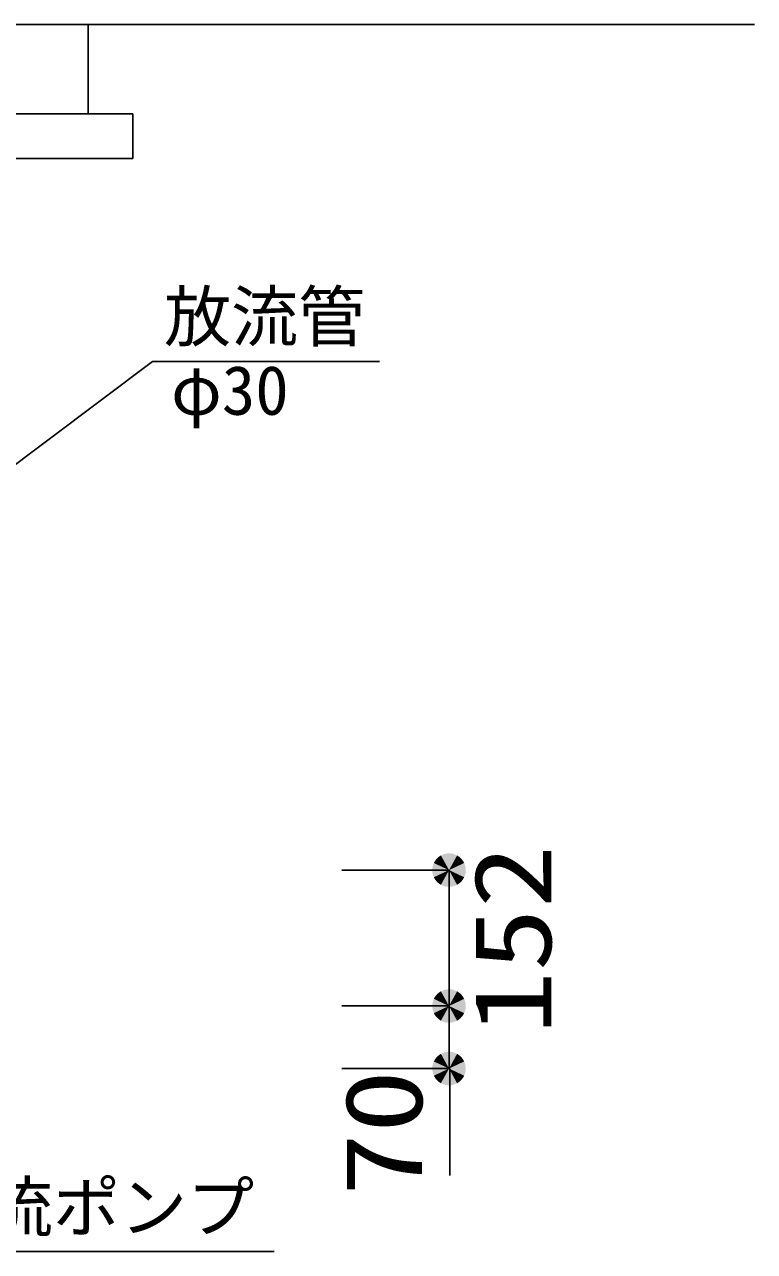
# Model space of a CAD drawing. Units: millimetres, scale not verified. Extents: x -8093 to 8093, y -5792 to 5792.
# Drawn here: x -3924 to -3108, y -2680 to -1308 of the extents above; entities that cross this region are included whole.
import ezdxf
from ezdxf.enums import TextEntityAlignment as Align

# ---------------------------------------------------------------- set-up
doc = ezdxf.new("R2010")
doc.units = ezdxf.units.MM
doc.header["$LTSCALE"] = 30
for name, color, linetype, lineweight in [('0-1_00クル-フ-0躯体', 3, 'Continuous', 25), ('0-3_00クル-フ-1機器', 2, 'Continuous', 25), ('0-4_00クル-フ-6寸法', 132, 'Continuous', 25)]:
    doc.layers.add(name, color=color, linetype=linetype, lineweight=lineweight)
doc.styles.add('ＭＳ ゴシック', font='')
doc.styles.get('ＭＳ ゴシック').set_extended_font_data('MS Gothic')

msp = doc.modelspace()

# ---------------------------------------------------------------- linework, layer by layer
at = {"layer": '0-1_00クル-フ-0躯体', "color": 4}
for p, q in [((-3780.81, -1684.63), (-3958.13, -1817.59)), ((-3780.81, -1684.63), (-3526.89, -1684.63)), ((-4045.17, -2680.22), (-3644.8, -2680.22))]:
    msp.add_line(p, q, dxfattribs=at)
at = {"layer": '0-3_00クル-フ-1機器'}
for p, q in [((-3107.51, -1307.59), (-4213.81, -1307.59)), ((-3852.82, -1307.59), (-3852.82, -1407.59)), ((-4040.63, -1407.59), (-3802.82, -1407.59)), ((-3802.82, -1407.59), (-3802.82, -1457.59)), ((-4040.63, -1457.59), (-3802.82, -1457.59))]:
    msp.add_line(p, q, dxfattribs=at)
at = {"layer": '0-4_00クル-フ-6寸法', "color": 4}
for p, q in [((-3569.23, -2253.59), (-3449.23, -2253.59)), ((-3449.23, -2253.59), (-3449.23, -2405.59)), ((-3569.23, -2405.59), (-3449.23, -2405.59)), ((-3569.23, -2405.59), (-3449.23, -2405.59)), ((-3449.23, -2405.59), (-3449.23, -2475.59)), ((-3569.23, -2475.59), (-3449.23, -2475.59)), ((-3448.17, -2475.59), (-3448.17, -2595.32))]:
    msp.add_line(p, q, dxfattribs=at)
at = {"layer": '0-4_00クル-フ-6寸法'}
for points in [[(-3449.23, -2253.59), (-3460.25, -2238.42), (-3458.27, -2237.16)], [(-3449.23, -2253.59), (-3458.27, -2237.16), (-3456.13, -2236.16)], [(-3449.23, -2253.59), (-3456.13, -2236.16), (-3453.9, -2235.43)], [(-3449.23, -2253.59), (-3453.9, -2235.43), (-3451.58, -2234.99)], [(-3449.23, -2253.59), (-3451.58, -2234.99), (-3449.23, -2234.84)], [(-3449.23, -2253.59), (-3449.23, -2234.84), (-3446.88, -2234.99)], [(-3449.23, -2253.59), (-3446.88, -2234.99), (-3444.57, -2235.43)], [(-3449.23, -2253.59), (-3444.57, -2235.43), (-3442.33, -2236.16)], [(-3449.23, -2253.59), (-3442.33, -2236.16), (-3440.2, -2237.16)], [(-3449.23, -2253.59), (-3440.2, -2237.16), (-3438.21, -2238.42)], [(-3449.23, -2253.59), (-3467.95, -2252.42), (-3467.65, -2250.08)], [(-3449.23, -2253.59), (-3467.65, -2250.08), (-3467.06, -2247.8)], [(-3449.23, -2253.59), (-3467.06, -2247.8), (-3466.2, -2245.61)], [(-3449.23, -2253.59), (-3466.2, -2245.61), (-3465.06, -2243.55)], [(-3449.23, -2253.59), (-3465.06, -2243.55), (-3463.68, -2241.64)], [(-3449.23, -2253.59), (-3463.68, -2241.64), (-3462.07, -2239.92)], [(-3449.23, -2253.59), (-3462.07, -2239.92), (-3460.25, -2238.42)], [(-3449.23, -2253.59), (-3438.21, -2238.42), (-3436.4, -2239.92)], [(-3449.23, -2253.59), (-3436.4, -2239.92), (-3434.79, -2241.64)], [(-3449.23, -2253.59), (-3434.79, -2241.64), (-3433.4, -2243.55)], [(-3449.23, -2253.59), (-3433.4, -2243.55), (-3432.27, -2245.61)], [(-3449.23, -2253.59), (-3432.27, -2245.61), (-3431.4, -2247.8)], [(-3449.23, -2253.59), (-3431.4, -2247.8), (-3430.81, -2250.08)], [(-3449.23, -2253.59), (-3430.81, -2250.08), (-3430.52, -2252.42)], [(-3449.23, -2253.59), (-3467.95, -2254.77), (-3467.95, -2252.42)], [(-3449.23, -2253.59), (-3467.65, -2257.11), (-3467.95, -2254.77)], [(-3449.23, -2253.59), (-3467.06, -2259.39), (-3467.65, -2257.11)], [(-3449.23, -2253.59), (-3466.2, -2261.58), (-3467.06, -2259.39)], [(-3449.23, -2253.59), (-3465.06, -2263.64), (-3466.2, -2261.58)], [(-3449.23, -2253.59), (-3463.68, -2265.54), (-3465.06, -2263.64)], [(-3449.23, -2253.59), (-3462.07, -2267.26), (-3463.68, -2265.54)], [(-3449.23, -2253.59), (-3460.25, -2268.76), (-3462.07, -2267.26)], [(-3449.23, -2253.59), (-3458.27, -2270.02), (-3460.25, -2268.76)], [(-3449.23, -2253.59), (-3456.13, -2271.03), (-3458.27, -2270.02)], [(-3449.23, -2253.59), (-3453.9, -2271.75), (-3456.13, -2271.03)], [(-3449.23, -2253.59), (-3451.58, -2272.19), (-3453.9, -2271.75)], [(-3449.23, -2253.59), (-3449.23, -2272.34), (-3451.58, -2272.19)], [(-3449.23, -2253.59), (-3430.52, -2252.42), (-3430.52, -2254.77)], [(-3449.23, -2253.59), (-3446.88, -2272.19), (-3449.23, -2272.34)], [(-3449.23, -2253.59), (-3444.57, -2271.75), (-3446.88, -2272.19)], [(-3449.23, -2253.59), (-3442.33, -2271.03), (-3444.57, -2271.75)], [(-3449.23, -2253.59), (-3440.2, -2270.02), (-3442.33, -2271.03)], [(-3449.23, -2253.59), (-3438.21, -2268.76), (-3440.2, -2270.02)], [(-3449.23, -2253.59), (-3436.4, -2267.26), (-3438.21, -2268.76)], [(-3449.23, -2253.59), (-3434.79, -2265.54), (-3436.4, -2267.26)], [(-3449.23, -2253.59), (-3433.4, -2263.64), (-3434.79, -2265.54)], [(-3449.23, -2253.59), (-3432.27, -2261.58), (-3433.4, -2263.64)], [(-3449.23, -2253.59), (-3431.4, -2259.39), (-3432.27, -2261.58)], [(-3449.23, -2253.59), (-3430.81, -2257.11), (-3431.4, -2259.39)], [(-3449.23, -2253.59), (-3430.52, -2254.77), (-3430.81, -2257.11)], [(-3449.23, -2405.59), (-3458.27, -2389.16), (-3456.13, -2388.16)], [(-3449.23, -2405.59), (-3458.27, -2389.16), (-3456.13, -2388.16)], [(-3449.23, -2405.59), (-3456.13, -2388.16), (-3453.9, -2387.43)], [(-3449.23, -2405.59), (-3456.13, -2388.16), (-3453.9, -2387.43)], [(-3449.23, -2405.59), (-3453.9, -2387.43), (-3451.58, -2386.99)], [(-3449.23, -2405.59), (-3453.9, -2387.43), (-3451.58, -2386.99)], [(-3449.23, -2405.59), (-3451.58, -2386.99), (-3449.23, -2386.84)], [(-3449.23, -2405.59), (-3451.58, -2386.99), (-3449.23, -2386.84)], [(-3449.23, -2405.59), (-3449.23, -2386.84), (-3446.88, -2386.99)], [(-3449.23, -2405.59), (-3449.23, -2386.84), (-3446.88, -2386.99)], [(-3449.23, -2405.59), (-3446.88, -2386.99), (-3444.57, -2387.43)], [(-3449.23, -2405.59), (-3446.88, -2386.99), (-3444.57, -2387.43)], [(-3449.23, -2405.59), (-3444.57, -2387.43), (-3442.33, -2388.16)], [(-3449.23, -2405.59), (-3444.57, -2387.43), (-3442.33, -2388.16)], [(-3449.23, -2405.59), (-3442.33, -2388.16), (-3440.2, -2389.16)], [(-3449.23, -2405.59), (-3442.33, -2388.16), (-3440.2, -2389.16)], [(-3449.23, -2405.59), (-3467.95, -2404.42), (-3467.65, -2402.08)], [(-3449.23, -2405.59), (-3467.95, -2404.42), (-3467.65, -2402.08)], [(-3449.23, -2405.59), (-3467.65, -2402.08), (-3467.06, -2399.8)], [(-3449.23, -2405.59), (-3467.65, -2402.08), (-3467.06, -2399.8)], [(-3449.23, -2405.59), (-3467.06, -2399.8), (-3466.2, -2397.61)], [(-3449.23, -2405.59), (-3467.06, -2399.8), (-3466.2, -2397.61)], [(-3449.23, -2405.59), (-3466.2, -2397.61), (-3465.06, -2395.55)], [(-3449.23, -2405.59), (-3466.2, -2397.61), (-3465.06, -2395.55)], [(-3449.23, -2405.59), (-3465.06, -2395.55), (-3463.68, -2393.64)], [(-3449.23, -2405.59), (-3465.06, -2395.55), (-3463.68, -2393.64)], [(-3449.23, -2405.59), (-3463.68, -2393.64), (-3462.07, -2391.92)], [(-3449.23, -2405.59), (-3463.68, -2393.64), (-3462.07, -2391.92)], [(-3449.23, -2405.59), (-3462.07, -2391.92), (-3460.25, -2390.42)], [(-3449.23, -2405.59), (-3462.07, -2391.92), (-3460.25, -2390.42)], [(-3449.23, -2405.59), (-3460.25, -2390.42), (-3458.27, -2389.16)], [(-3449.23, -2405.59), (-3460.25, -2390.42), (-3458.27, -2389.16)], [(-3449.23, -2405.59), (-3440.2, -2389.16), (-3438.21, -2390.42)], [(-3449.23, -2405.59), (-3440.2, -2389.16), (-3438.21, -2390.42)], [(-3449.23, -2405.59), (-3438.21, -2390.42), (-3436.4, -2391.92)], [(-3449.23, -2405.59), (-3438.21, -2390.42), (-3436.4, -2391.92)], [(-3449.23, -2405.59), (-3436.4, -2391.92), (-3434.79, -2393.64)], [(-3449.23, -2405.59), (-3436.4, -2391.92), (-3434.79, -2393.64)], [(-3449.23, -2405.59), (-3434.79, -2393.64), (-3433.4, -2395.55)], [(-3449.23, -2405.59), (-3434.79, -2393.64), (-3433.4, -2395.55)], [(-3449.23, -2405.59), (-3433.4, -2395.55), (-3432.27, -2397.61)], [(-3449.23, -2405.59), (-3433.4, -2395.55), (-3432.27, -2397.61)], [(-3449.23, -2405.59), (-3432.27, -2397.61), (-3431.4, -2399.8)], [(-3449.23, -2405.59), (-3432.27, -2397.61), (-3431.4, -2399.8)], [(-3449.23, -2405.59), (-3431.4, -2399.8), (-3430.81, -2402.08)], [(-3449.23, -2405.59), (-3431.4, -2399.8), (-3430.81, -2402.08)], [(-3449.23, -2405.59), (-3430.81, -2402.08), (-3430.52, -2404.42)], [(-3449.23, -2405.59), (-3430.81, -2402.08), (-3430.52, -2404.42)], [(-3449.23, -2405.59), (-3467.95, -2406.77), (-3467.95, -2404.42)], [(-3449.23, -2405.59), (-3467.95, -2406.77), (-3467.95, -2404.42)], [(-3449.23, -2405.59), (-3467.65, -2409.11), (-3467.95, -2406.77)], [(-3449.23, -2405.59), (-3467.65, -2409.11), (-3467.95, -2406.77)], [(-3449.23, -2405.59), (-3467.06, -2411.39), (-3467.65, -2409.11)], [(-3449.23, -2405.59), (-3467.06, -2411.39), (-3467.65, -2409.11)], [(-3449.23, -2405.59), (-3466.2, -2413.58), (-3467.06, -2411.39)], [(-3449.23, -2405.59), (-3466.2, -2413.58), (-3467.06, -2411.39)], [(-3449.23, -2405.59), (-3465.06, -2415.64), (-3466.2, -2413.58)], [(-3449.23, -2405.59), (-3465.06, -2415.64), (-3466.2, -2413.58)], [(-3449.23, -2405.59), (-3463.68, -2417.54), (-3465.06, -2415.64)], [(-3449.23, -2405.59), (-3463.68, -2417.54), (-3465.06, -2415.64)], [(-3449.23, -2405.59), (-3462.07, -2419.26), (-3463.68, -2417.54)], [(-3449.23, -2405.59), (-3462.07, -2419.26), (-3463.68, -2417.54)], [(-3449.23, -2405.59), (-3460.25, -2420.76), (-3462.07, -2419.26)], [(-3449.23, -2405.59), (-3460.25, -2420.76), (-3462.07, -2419.26)], [(-3449.23, -2405.59), (-3458.27, -2422.02), (-3460.25, -2420.76)], [(-3449.23, -2405.59), (-3458.27, -2422.02), (-3460.25, -2420.76)], [(-3449.23, -2405.59), (-3456.13, -2423.03), (-3458.27, -2422.02)], [(-3449.23, -2405.59), (-3456.13, -2423.03), (-3458.27, -2422.02)], [(-3449.23, -2405.59), (-3453.9, -2423.75), (-3456.13, -2423.03)], [(-3449.23, -2405.59), (-3453.9, -2423.75), (-3456.13, -2423.03)], [(-3449.23, -2405.59), (-3451.58, -2424.19), (-3453.9, -2423.75)], [(-3449.23, -2405.59), (-3451.58, -2424.19), (-3453.9, -2423.75)], [(-3449.23, -2405.59), (-3449.23, -2424.34), (-3451.58, -2424.19)], [(-3449.23, -2405.59), (-3449.23, -2424.34), (-3451.58, -2424.19)], [(-3449.23, -2405.59), (-3430.52, -2404.42), (-3430.52, -2406.77)], [(-3449.23, -2405.59), (-3430.52, -2404.42), (-3430.52, -2406.77)], [(-3449.23, -2405.59), (-3446.88, -2424.19), (-3449.23, -2424.34)], [(-3449.23, -2405.59), (-3444.57, -2423.75), (-3446.88, -2424.19)], [(-3449.23, -2405.59), (-3442.33, -2423.03), (-3444.57, -2423.75)], [(-3449.23, -2405.59), (-3440.2, -2422.02), (-3442.33, -2423.03)], [(-3449.23, -2405.59), (-3438.21, -2420.76), (-3440.2, -2422.02)], [(-3449.23, -2405.59), (-3436.4, -2419.26), (-3438.21, -2420.76)], [(-3449.23, -2405.59), (-3434.79, -2417.54), (-3436.4, -2419.26)], [(-3449.23, -2405.59), (-3433.4, -2415.64), (-3434.79, -2417.54)], [(-3449.23, -2405.59), (-3432.27, -2413.58), (-3433.4, -2415.64)], [(-3449.23, -2405.59), (-3431.4, -2411.39), (-3432.27, -2413.58)], [(-3449.23, -2405.59), (-3430.81, -2409.11), (-3431.4, -2411.39)], [(-3449.23, -2405.59), (-3430.52, -2406.77), (-3430.81, -2409.11)], [(-3449.23, -2405.59), (-3446.88, -2424.19), (-3449.23, -2424.34)], [(-3449.23, -2405.59), (-3444.57, -2423.75), (-3446.88, -2424.19)], [(-3449.23, -2405.59), (-3442.33, -2423.03), (-3444.57, -2423.75)], [(-3449.23, -2405.59), (-3440.2, -2422.02), (-3442.33, -2423.03)], [(-3449.23, -2405.59), (-3438.21, -2420.76), (-3440.2, -2422.02)], [(-3449.23, -2405.59), (-3436.4, -2419.26), (-3438.21, -2420.76)], [(-3449.23, -2405.59), (-3434.79, -2417.54), (-3436.4, -2419.26)], [(-3449.23, -2405.59), (-3433.4, -2415.64), (-3434.79, -2417.54)], [(-3449.23, -2405.59), (-3432.27, -2413.58), (-3433.4, -2415.64)], [(-3449.23, -2405.59), (-3431.4, -2411.39), (-3432.27, -2413.58)], [(-3449.23, -2405.59), (-3430.81, -2409.11), (-3431.4, -2411.39)], [(-3449.23, -2405.59), (-3430.52, -2406.77), (-3430.81, -2409.11)], [(-3449.23, -2475.59), (-3453.9, -2457.43), (-3451.58, -2456.99)], [(-3449.23, -2475.59), (-3451.58, -2456.99), (-3449.23, -2456.84)], [(-3449.23, -2475.59), (-3449.23, -2456.84), (-3446.88, -2456.99)], [(-3449.23, -2475.59), (-3446.88, -2456.99), (-3444.57, -2457.43)], [(-3449.23, -2475.59), (-3467.65, -2472.08), (-3467.06, -2469.8)], [(-3449.23, -2475.59), (-3467.06, -2469.8), (-3466.2, -2467.61)], [(-3449.23, -2475.59), (-3466.2, -2467.61), (-3465.06, -2465.55)], [(-3449.23, -2475.59), (-3465.06, -2465.55), (-3463.68, -2463.64)], [(-3449.23, -2475.59), (-3463.68, -2463.64), (-3462.07, -2461.92)], [(-3449.23, -2475.59), (-3462.07, -2461.92), (-3460.25, -2460.42)], [(-3449.23, -2475.59), (-3460.25, -2460.42), (-3458.27, -2459.16)], [(-3449.23, -2475.59), (-3458.27, -2459.16), (-3456.13, -2458.16)], [(-3449.23, -2475.59), (-3456.13, -2458.16), (-3453.9, -2457.43)], [(-3449.23, -2475.59), (-3444.57, -2457.43), (-3442.33, -2458.16)], [(-3449.23, -2475.59), (-3442.33, -2458.16), (-3440.2, -2459.16)], [(-3449.23, -2475.59), (-3440.2, -2459.16), (-3438.21, -2460.42)], [(-3449.23, -2475.59), (-3438.21, -2460.42), (-3436.4, -2461.92)], [(-3449.23, -2475.59), (-3436.4, -2461.92), (-3434.79, -2463.64)], [(-3449.23, -2475.59), (-3434.79, -2463.64), (-3433.4, -2465.55)], [(-3449.23, -2475.59), (-3433.4, -2465.55), (-3432.27, -2467.61)], [(-3449.23, -2475.59), (-3432.27, -2467.61), (-3431.4, -2469.8)], [(-3449.23, -2475.59), (-3431.4, -2469.8), (-3430.81, -2472.08)], [(-3449.23, -2475.59), (-3467.95, -2474.42), (-3467.65, -2472.08)], [(-3449.23, -2475.59), (-3467.95, -2476.77), (-3467.95, -2474.42)], [(-3449.23, -2475.59), (-3467.65, -2479.11), (-3467.95, -2476.77)], [(-3449.23, -2475.59), (-3467.06, -2481.39), (-3467.65, -2479.11)], [(-3449.23, -2475.59), (-3466.2, -2483.58), (-3467.06, -2481.39)], [(-3449.23, -2475.59), (-3465.06, -2485.64), (-3466.2, -2483.58)], [(-3449.23, -2475.59), (-3463.68, -2487.54), (-3465.06, -2485.64)], [(-3449.23, -2475.59), (-3462.07, -2489.26), (-3463.68, -2487.54)], [(-3449.23, -2475.59), (-3460.25, -2490.76), (-3462.07, -2489.26)], [(-3449.23, -2475.59), (-3458.27, -2492.02), (-3460.25, -2490.76)], [(-3449.23, -2475.59), (-3456.13, -2493.03), (-3458.27, -2492.02)], [(-3449.23, -2475.59), (-3453.9, -2493.75), (-3456.13, -2493.03)], [(-3449.23, -2475.59), (-3451.58, -2494.19), (-3453.9, -2493.75)], [(-3449.23, -2475.59), (-3449.23, -2494.34), (-3451.58, -2494.19)], [(-3449.23, -2475.59), (-3430.81, -2472.08), (-3430.52, -2474.42)], [(-3449.23, -2475.59), (-3430.52, -2474.42), (-3430.52, -2476.77)], [(-3449.23, -2475.59), (-3446.88, -2494.19), (-3449.23, -2494.34)], [(-3449.23, -2475.59), (-3444.57, -2493.75), (-3446.88, -2494.19)], [(-3449.23, -2475.59), (-3442.33, -2493.03), (-3444.57, -2493.75)], [(-3449.23, -2475.59), (-3440.2, -2492.02), (-3442.33, -2493.03)], [(-3449.23, -2475.59), (-3438.21, -2490.76), (-3440.2, -2492.02)], [(-3449.23, -2475.59), (-3436.4, -2489.26), (-3438.21, -2490.76)], [(-3449.23, -2475.59), (-3434.79, -2487.54), (-3436.4, -2489.26)], [(-3449.23, -2475.59), (-3433.4, -2485.64), (-3434.79, -2487.54)], [(-3449.23, -2475.59), (-3432.27, -2483.58), (-3433.4, -2485.64)], [(-3449.23, -2475.59), (-3431.4, -2481.39), (-3432.27, -2483.58)], [(-3449.23, -2475.59), (-3430.81, -2479.11), (-3431.4, -2481.39)], [(-3449.23, -2475.59), (-3430.52, -2476.77), (-3430.81, -2479.11)]]:
    msp.add_solid(points, dxfattribs=at)

# ---------------------------------------------------------------- texts
at = {"layer": '0-1_00クル-フ-0躯体', "color": 4, "style": 'ＭＳ ゴシック'}
for s, p in [('放流管', (-3768.05, -1678.21)), ('φ30', (-3760.24, -1760.69)), ('放流ポンプ', (-4042.32, -2674.66))]:
    msp.add_text(s, height=54.99, dxfattribs=at).set_placement(p, align=Align.BOTTOM_LEFT)
at = {"layer": '0-4_00クル-フ-6寸法', "color": 3, "style": 'ＭＳ ゴシック', "width": 1.2}
for s, p in [('152', (-3308.83, -2437.59)), ('70', (-3453.27, -2618.51))]:
    msp.add_text(s, height=86.66, rotation=90, dxfattribs=at).set_placement(p, align=Align.BOTTOM_LEFT)

doc.saveas('drawing.dxf')
